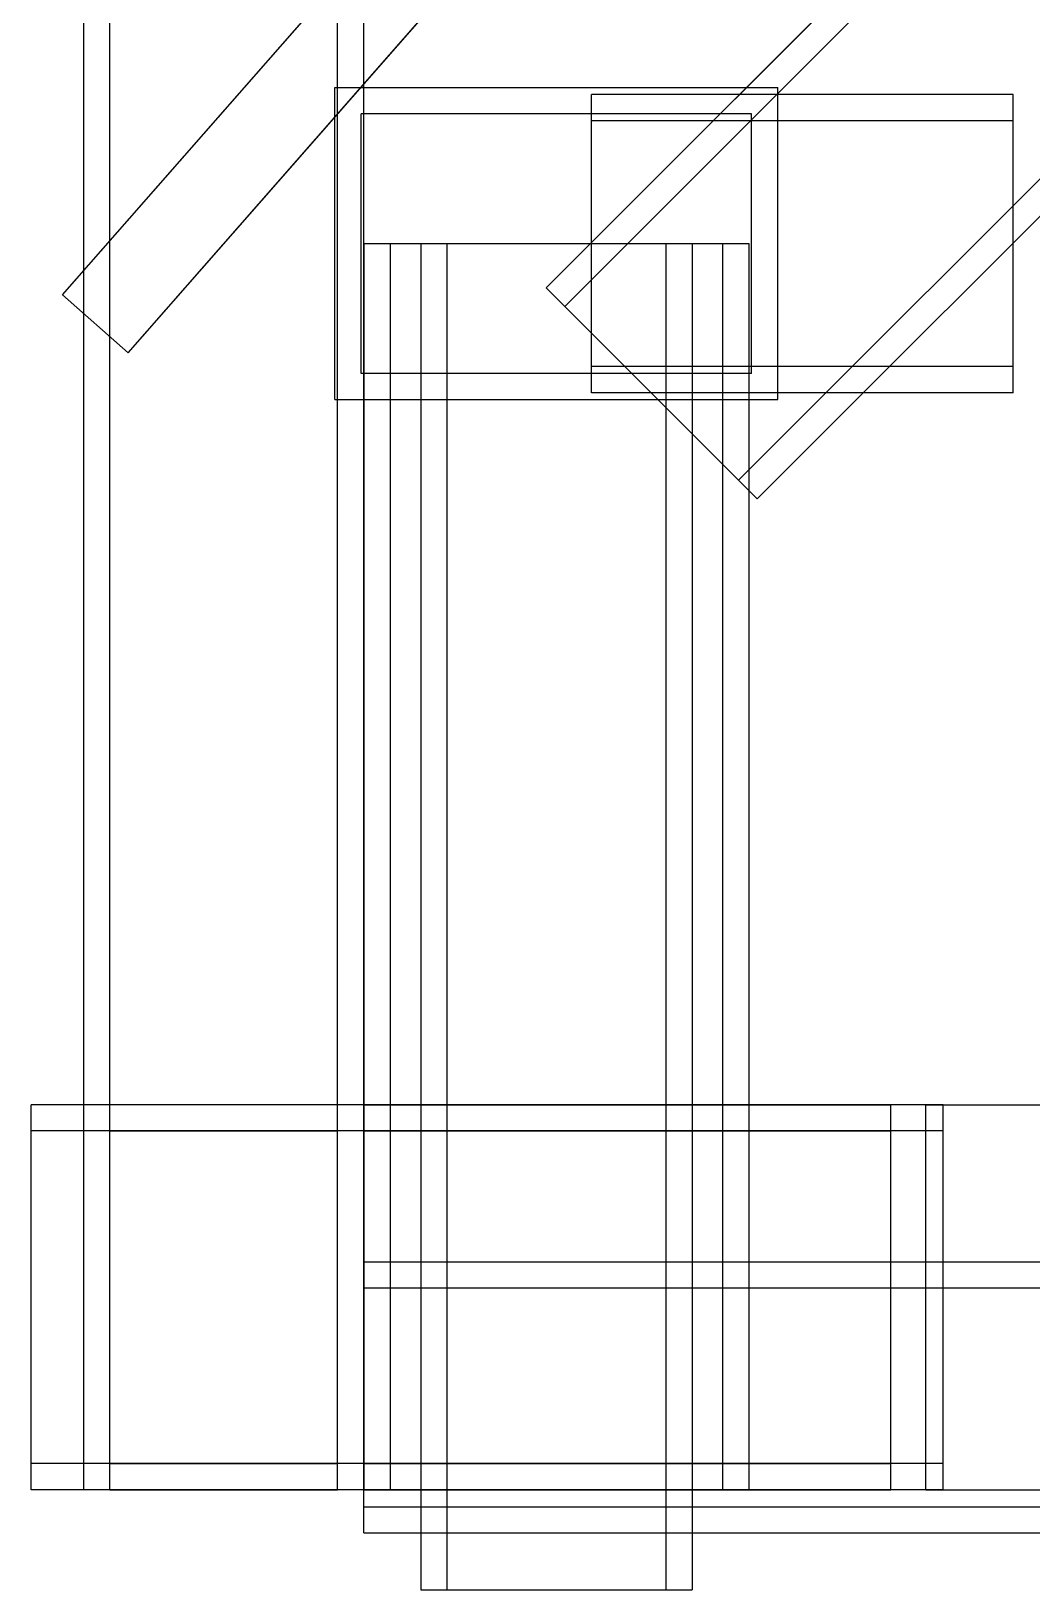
# Model space of a CAD drawing. Header units: millimetres. Extents: x -1175 to 655, y -895 to 720.
# Drawn here: x -495 to -437.8, y 33.1 to 122.1 of the extents above; entities that cross this region are included whole.
import ezdxf

# ---------------------------------------------------------------- set-up
doc = ezdxf.new("R2010")
doc.units = ezdxf.units.MM
doc.layers.add('HIDDEN', color=8, linetype='Continuous')
doc.layers.add('VISIBLE', color=7, linetype='Continuous')

msp = doc.modelspace()

# ---------------------------------------------------------------- linework, layer by layer
at = {"layer": 'HIDDEN'}
for points in [[(-492, 38.8), (-492, 461)], [(-490.5, 38.8), (-490.5, 461)], [(-490.5, 38.8), (-490.5, 461)], [(-477.5, 38.8), (-477.5, 461)], [(-477.5, 38.8), (-477.5, 461)], [(-476, 38.8), (-476, 461)], [(-493.211, 107.065), (-432.548, 176.232)], [(-489.452, 103.768), (-428.789, 172.935)], [(-422.472, 150.584), (-465.584, 107.472)], [(-421.411, 149.523), (-464.523, 106.411)], [(-421.411, 149.523), (-464.523, 106.411)], [(-411.477, 139.589), (-454.589, 96.477)], [(-411.477, 139.589), (-454.589, 96.477)], [(-410.416, 138.528), (-453.528, 95.416)], [(-476, 119.106), (-476, 126.689)], [(-477.65, 117.225), (-476.17, 118.912)], [(-477.65, 118.912), (-452.35, 118.912)], [(-477.65, 101.088), (-477.65, 118.912)], [(-476, 117.412), (-476, 118.912)], [(-452.35, 118.525), (-463, 118.525)], [(-463, 117.412), (-463, 118.525)], [(-438.9, 118.525), (-463, 118.525)], [(-463, 101.475), (-463, 118.525)], [(-454.144, 118.912), (-455.644, 117.412)], [(-452.35, 101.088), (-452.35, 118.912)], [(-438.9, 101.475), (-438.9, 118.525)], [(-476.15, 102.588), (-476.15, 117.412)], [(-453.85, 117.412), (-476.15, 117.412)], [(-438.9, 117.025), (-463, 117.025)], [(-438.9, 117.025), (-463, 117.025)], [(-463, 102.975), (-463, 117.025)], [(-463, 102.975), (-463, 117.025)], [(-453.85, 102.588), (-453.85, 117.412)], [(-438.9, 102.975), (-438.9, 117.025)], [(-438.9, 102.975), (-438.9, 117.025)], [(-476, 110), (-454, 110)], [(-476, 110), (-476, 38.8)], [(-476, 38.8), (-476, 110)], [(-474.5, 110), (-474.5, 38.8)], [(-474.5, 110), (-474.5, 38.8)], [(-474.5, 110), (-455.5, 110)], [(-474.5, 110), (-455.5, 110)], [(-472.75, 110), (-457.25, 110)], [(-472.75, 110), (-472.75, 33.08)], [(-471.25, 110), (-471.25, 33.08)], [(-471.25, 110), (-471.25, 33.08)], [(-471.25, 110), (-458.75, 110)], [(-471.25, 110), (-458.75, 110)], [(-463.056, 110), (-465.584, 107.472)], [(-463, 101.475), (-463, 110)], [(-458.75, 110), (-458.75, 33.08)], [(-458.75, 110), (-458.75, 33.08)], [(-457.25, 110), (-457.25, 33.08)], [(-455.5, 110), (-455.5, 38.8)], [(-455.5, 110), (-455.5, 38.8)], [(-454, 110), (-454, 38.8)], [(-492, 106.003), (-492, 108.446)], [(-493.211, 107.065), (-489.452, 103.768)], [(-454, 95.888), (-465.584, 107.472)], [(-453.528, 95.416), (-465.584, 107.472)], [(-454.589, 96.477), (-464.523, 106.411)], [(-454.589, 96.477), (-464.523, 106.411)], [(-453.85, 102.588), (-476.15, 102.588)], [(-476, 102.588), (-476, 101.088)], [(-457.25, 102.588), (-472.75, 102.588)], [(-438.9, 102.975), (-463, 102.975)], [(-438.9, 102.975), (-463, 102.975)], [(-454, 102.588), (-454, 101.088)], [(-477.65, 101.088), (-452.35, 101.088)], [(-472.75, 101.088), (-457.25, 101.088)], [(-452.35, 101.475), (-463, 101.475)], [(-438.9, 101.475), (-463, 101.475)], [(-442.9, 60.8), (-495, 60.8)], [(-495, 38.8), (-495, 60.8)], [(-492, 38.8), (-492, 60.8)], [(-476, 60.8), (-492, 60.8)], [(-492, 38.8), (-492, 60.8)], [(-476, 38.8), (-476, 60.8)], [(-476, 60.8), (-445.9, 60.8)], [(-454, 60.8), (-476, 60.8)], [(-476, 38.8), (-476, 60.8)], [(-476, 38.8), (-476, 60.8)], [(-472.75, 60.8), (-457.25, 60.8)], [(-445.9, 38.8), (-445.9, 60.8)], [(-443.9, 60.8), (-432.9, 60.8)], [(-443.9, 38.8), (-443.9, 60.8)], [(-443.9, 60.8), (-432.9, 60.8)], [(-443.9, 60.8), (-432.9, 60.8)], [(-443.9, 38.8), (-443.9, 60.8)], [(-443.9, 38.8), (-443.9, 60.8)], [(-442.9, 60.8), (-443.9, 60.8)], [(-442.9, 38.8), (-442.9, 60.8)], [(-442.9, 38.8), (-442.9, 60.8)], [(-442.9, 59.3), (-495, 59.3)], [(-442.9, 59.3), (-495, 59.3)], [(-495, 40.3), (-495, 59.3)], [(-495, 40.3), (-495, 59.3)], [(-490.5, 59.3), (-477.5, 59.3)], [(-490.5, 40.3), (-490.5, 59.3)], [(-477.5, 40.3), (-477.5, 59.3)], [(-476, 59.3), (-445.9, 59.3)], [(-476, 59.3), (-445.9, 59.3)], [(-476, 40.3), (-476, 59.3)], [(-476, 40.3), (-476, 59.3)], [(-445.9, 40.3), (-445.9, 59.3)], [(-445.9, 40.3), (-445.9, 59.3)], [(-442.9, 40.3), (-442.9, 59.3)], [(-442.9, 40.3), (-442.9, 59.3)], [(-476, 51.83), (-476, 38.8)], [(-476, 38.8), (-476, 51.83)], [(-476, 36.33), (-476, 51.83)], [(-476, 51.83), (-351.8, 51.83)], [(-454, 51.83), (-454, 38.8)], [(-445.9, 38.8), (-445.9, 51.83)], [(-443.9, 38.8), (-443.9, 51.83)], [(-476, 50.33), (-351.8, 50.33)], [(-476, 50.33), (-351.8, 50.33)], [(-476, 37.83), (-476, 50.33)], [(-476, 37.83), (-476, 50.33)], [(-442.9, 40.3), (-495, 40.3)], [(-442.9, 40.3), (-495, 40.3)], [(-490.5, 40.3), (-477.5, 40.3)], [(-476, 40.3), (-445.9, 40.3)], [(-476, 40.3), (-445.9, 40.3)], [(-442.9, 38.8), (-495, 38.8)], [(-476, 38.8), (-492, 38.8)], [(-476, 38.8), (-492, 38.8)], [(-476, 38.8), (-492, 38.8)], [(-490.5, 38.8), (-477.5, 38.8)], [(-490.5, 38.8), (-477.5, 38.8)], [(-476, 38.8), (-454, 38.8)], [(-476, 38.8), (-454, 38.8)], [(-476, 38.8), (-445.9, 38.8)], [(-476, 38.8), (-445.9, 38.8)], [(-442.9, 38.8), (-476, 38.8)], [(-474.5, 38.8), (-455.5, 38.8)], [(-474.5, 38.8), (-455.5, 38.8)], [(-443.9, 38.8), (-432.9, 38.8)], [(-443.9, 38.8), (-432.9, 38.8)], [(-443.9, 38.8), (-432.9, 38.8)], [(-443.9, 38.8), (-432.9, 38.8)], [(-476, 37.83), (-351.8, 37.83)], [(-476, 37.83), (-351.8, 37.83)], [(-476, 36.33), (-351.8, 36.33)], [(-472.75, 33.08), (-457.25, 33.08)], [(-471.25, 33.08), (-458.75, 33.08)], [(-471.25, 33.08), (-458.75, 33.08)]]:
    msp.add_lwpolyline(points, dxfattribs=at)
at = {"layer": 'VISIBLE'}
for points in [[(-493.211, 107.065), (-443, 164.314)], [(-476.17, 118.912), (-440, 160.152)], [(-422.472, 150.584), (-454.144, 118.912)], [(-410.416, 138.528), (-453.528, 95.416)], [(-492, 108.446), (-492, 135)], [(-477.65, 118.912), (-452.35, 118.912)], [(-477.65, 101.088), (-477.65, 118.912)], [(-476, 118.912), (-476, 119.106)], [(-452.35, 101.088), (-452.35, 118.912)], [(-438.9, 118.525), (-452.35, 118.525)], [(-438.9, 101.475), (-438.9, 118.525)], [(-489.452, 103.768), (-477.65, 117.225)], [(-476.15, 102.588), (-476.15, 117.412)], [(-453.85, 117.412), (-476.15, 117.412)], [(-476, 110), (-476, 117.412)], [(-455.644, 117.412), (-463.056, 110)], [(-463, 110), (-463, 117.412)], [(-453.85, 102.588), (-453.85, 117.412)], [(-476, 110), (-454, 110)], [(-476, 110), (-476, 102.588)], [(-472.75, 110), (-457.25, 110)], [(-472.75, 110), (-472.75, 33.08)], [(-457.25, 110), (-457.25, 33.08)], [(-454, 110), (-454, 102.588)], [(-493.211, 107.065), (-489.452, 103.768)], [(-492, 60.8), (-492, 106.003)], [(-472.75, 102.588), (-476.15, 102.588)], [(-453.85, 102.588), (-457.25, 102.588)], [(-477.65, 101.088), (-472.75, 101.088)], [(-476, 101.088), (-476, 51.83)], [(-457.25, 101.088), (-452.35, 101.088)], [(-454, 101.088), (-454, 51.83)], [(-438.9, 101.475), (-452.35, 101.475)], [(-453.528, 95.416), (-454, 95.888)], [(-476, 60.8), (-495, 60.8)], [(-495, 38.8), (-495, 60.8)], [(-492, 38.8), (-492, 60.8)], [(-476, 60.8), (-492, 60.8)], [(-476, 51.83), (-476, 60.8)], [(-476, 60.8), (-472.75, 60.8)], [(-457.25, 60.8), (-445.9, 60.8)], [(-443.9, 60.8), (-454, 60.8)], [(-445.9, 51.83), (-445.9, 60.8)], [(-443.9, 60.8), (-433.56, 60.8)], [(-443.9, 51.83), (-443.9, 60.8)], [(-490.5, 59.3), (-477.5, 59.3)], [(-490.5, 40.3), (-490.5, 59.3)], [(-477.5, 40.3), (-477.5, 59.3)], [(-476, 36.33), (-476, 51.83)], [(-476, 51.83), (-354.8, 51.83)], [(-490.5, 40.3), (-477.5, 40.3)], [(-476, 38.8), (-495, 38.8)], [(-476, 38.8), (-492, 38.8)], [(-476, 36.33), (-354.8, 36.33)], [(-472.75, 33.08), (-457.25, 33.08)]]:
    msp.add_lwpolyline(points, dxfattribs=at)

doc.saveas('drawing.dxf')
